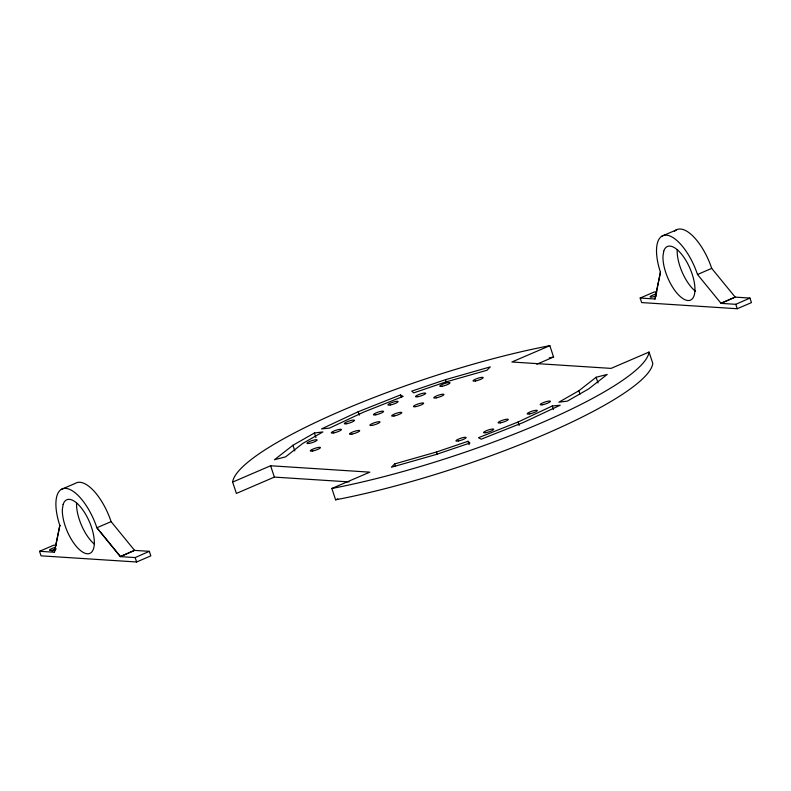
<?xml version="1.0" encoding="UTF-8"?>
<svg xmlns="http://www.w3.org/2000/svg" width="791" height="791" viewBox="0 0 791 791"><rect width="100%" height="100%" fill="white"/><g stroke="black" fill="none" stroke-linecap="round" stroke-linejoin="round"><path stroke-width="1.19" d="M59.79 525.362L54.391 552.247L39.55 551.297L41.053 555.836L136.616 561.986L150.834 555.865L149.331 551.337L134.569 550.378L120.351 556.498L96.878 527.755A40.924 16.927 66.7 0 0 65.712 488.393A40.924 16.927 66.7 0 0 59.79 525.362L59.869 525.6M660.406 272.104L655.007 298.988L640.166 298.039L641.669 302.577L737.232 308.727L751.45 302.607L749.947 298.069L735.185 297.119L720.967 303.24L697.494 274.497A40.924 16.927 66.7 0 0 666.319 235.135A40.924 16.927 66.7 0 0 660.406 272.104L660.475 272.341M54.371 552.375L59.889 525.501M654.978 299.117L660.505 272.233M394.689 463.902L391.387 467.244L436.138 454.499L469.933 443.019L467.995 441.289L436.454 452.007L394.689 463.902L395.441 466.166M292.937 445.284L274.477 459.719L285.561 456.872L302.795 443.395L322.886 431.935L314.403 433.003L292.937 445.284L294.816 450.949M578.883 390.744L596.127 377.267L607.211 374.43L588.741 388.865L567.335 401.136L558.901 402.194L578.883 390.744L580.011 394.145M358.165 411.755L321.492 428.92L329.442 428.129L363.682 412.101L403.173 396.42L400.483 394.946L358.165 411.755L359.292 415.156M518.006 422.038L552.247 406.01L560.196 405.229L523.513 422.394L481.205 439.203L478.515 437.72L518.006 422.038L519.133 425.439M111.096 521.635L96.878 527.755L120.4 556.627L134.569 550.378L111.096 521.635A40.924 16.927 66.7 0 0 75.56 483.271L61.342 489.382M120.4 556.627L135.162 557.576L149.331 551.337M674.407 231.466A40.924 16.927 66.7 0 1 711.712 268.376L735.185 297.119L721.006 303.368L735.778 304.317L749.947 298.069M661.958 236.123L676.167 230.003M39.55 551.297L53.768 545.177L56.22 545.335M640.166 298.039L654.384 291.919L656.837 292.077M51.988 551.129L55.271 549.715L54.52 547.451M697.494 274.497L711.712 268.376M349.078 481.907L274.358 477.102L236.4 493.426L232.643 482.085L270.611 465.761L369.822 472.148L331.854 488.472L335.602 499.813L337.836 498.854M536.832 364.216L553.581 357.018L549.834 345.677L511.866 362.001L611.077 368.388L649.035 352.064L652.793 363.405A218.949 41.023 -18.3 0 1 335.602 499.813M445.551 379.65L411.765 391.13L413.713 392.87L445.234 382.142L486.999 370.247L490.291 366.895L445.551 379.65L446.302 381.915M735.778 304.317L737.232 308.727M655.136 294.193L655.877 296.457M596.127 377.267L597.996 382.943M552.247 406.01L553.364 409.422M467.995 441.289L469.122 444.7M436.454 452.007L437.196 454.271M400.483 394.946L401.235 397.211M314.403 433.003L315.906 437.542M270.611 465.761L274.358 477.102M135.162 557.576L136.616 561.986M549.162 357.878A218.949 41.023 -18.3 0 1 553.581 357.018M649.035 352.064A218.949 41.023 -18.3 0 1 331.854 488.472M232.643 482.085A218.949 41.023 -18.3 0 1 549.834 345.677M56.28 548.845A4.865 0.91 -18.3 0 1 49.477 550.259A4.865 0.91 -18.3 0 1 55.4 547.362M94.149 543.961A29.188 12.073 66.7 0 1 76.579 503.195M655.769 296.032A4.865 0.91 -18.3 0 1 650.064 296.882A4.865 0.91 -18.3 0 1 656.016 294.104M695.605 291.395A29.188 12.073 66.7 0 1 677.195 249.936M63.142 504.44L62.36 509.315A29.188 12.073 66.7 0 0 84.261 552.949A29.188 12.073 66.7 0 0 89.294 521.496A29.188 12.073 66.7 0 0 63.142 504.44M663.748 251.182L662.977 256.057A29.188 12.073 66.7 0 0 684.877 299.69A29.188 12.073 66.7 0 0 689.91 268.238A29.188 12.073 66.7 0 0 663.748 251.182M500.535 422.829A5.349 0.999 -18.3 0 0 508.287 419.497A5.349 0.999 -18.3 0 0 500.772 420.931A5.349 0.999 -18.3 0 0 500.535 422.829M458.404 440.953A5.349 0.999 -18.3 0 0 466.156 437.621A5.349 0.999 -18.3 0 0 458.642 439.045A5.349 0.999 -18.3 0 0 458.404 440.953M485.981 432.677A5.349 0.999 -18.3 0 0 493.732 429.345A5.349 0.999 -18.3 0 0 486.218 430.779A5.349 0.999 -18.3 0 0 485.981 432.677M375.863 414.8A5.349 0.999 -18.3 0 0 383.576 411.458A5.349 0.999 -18.3 0 0 376.022 412.922A5.349 0.999 -18.3 0 0 375.863 414.8M394.086 415.977A5.349 0.999 -18.3 0 0 401.838 412.645A5.349 0.999 -18.3 0 0 394.323 414.079A5.349 0.999 -18.3 0 0 394.086 415.977M372.274 425.36A5.349 0.999 -18.3 0 0 380.026 422.028A5.349 0.999 -18.3 0 0 372.521 423.462A5.349 0.999 -18.3 0 0 372.274 425.36M312.692 450.979A5.349 0.999 -18.3 0 0 320.444 447.647A5.349 0.999 -18.3 0 0 312.939 449.08A5.349 0.999 -18.3 0 0 312.692 450.979M442.278 386.226A5.349 0.999 -18.3 0 0 450.03 382.893A5.349 0.999 -18.3 0 0 442.515 384.317A5.349 0.999 -18.3 0 0 442.278 386.226M415.898 406.604A5.349 0.999 -18.3 0 0 423.65 403.262A5.349 0.999 -18.3 0 0 416.135 404.695A5.349 0.999 -18.3 0 0 415.898 406.604M309.37 443.385A5.349 0.999 -18.3 0 0 317.122 440.053A5.349 0.999 -18.3 0 0 309.607 441.487A5.349 0.999 -18.3 0 0 309.37 443.385M436.217 397.863A5.349 0.999 -18.3 0 0 443.969 394.521A5.349 0.999 -18.3 0 0 436.454 395.955A5.349 0.999 -18.3 0 0 436.217 397.863M351.955 434.101A5.349 0.999 -18.3 0 0 359.707 430.769A5.349 0.999 -18.3 0 0 352.193 432.193A5.349 0.999 -18.3 0 0 351.955 434.101M333.693 432.924A5.349 0.999 -18.3 0 0 341.445 429.592A5.349 0.999 -18.3 0 0 333.931 431.026A5.349 0.999 -18.3 0 0 333.693 432.924M417.955 396.687A5.349 0.999 -18.3 0 0 425.706 393.354A5.349 0.999 -18.3 0 0 418.192 394.788A5.349 0.999 -18.3 0 0 417.955 396.687M346.646 423.739A5.349 0.999 -18.3 0 0 354.506 420.416A5.349 0.999 -18.3 0 0 347.12 421.761A5.349 0.999 -18.3 0 0 346.646 423.739M390.378 404.962A5.349 0.999 -18.3 0 0 398.13 401.62A5.349 0.999 -18.3 0 0 390.616 403.054A5.349 0.999 -18.3 0 0 390.378 404.962M529.594 413.92A5.349 0.999 -18.3 0 0 537.346 410.588A5.349 0.999 -18.3 0 0 529.841 412.022A5.349 0.999 -18.3 0 0 529.594 413.92M542.666 404.715A5.349 0.999 -18.3 0 0 550.417 401.373A5.349 0.999 -18.3 0 0 542.903 402.807A5.349 0.999 -18.3 0 0 542.666 404.715M475.48 380.975A5.349 0.999 -18.3 0 0 483.232 377.643A5.349 0.999 -18.3 0 0 475.717 379.077A5.349 0.999 -18.3 0 0 475.48 380.975"/></g></svg>
